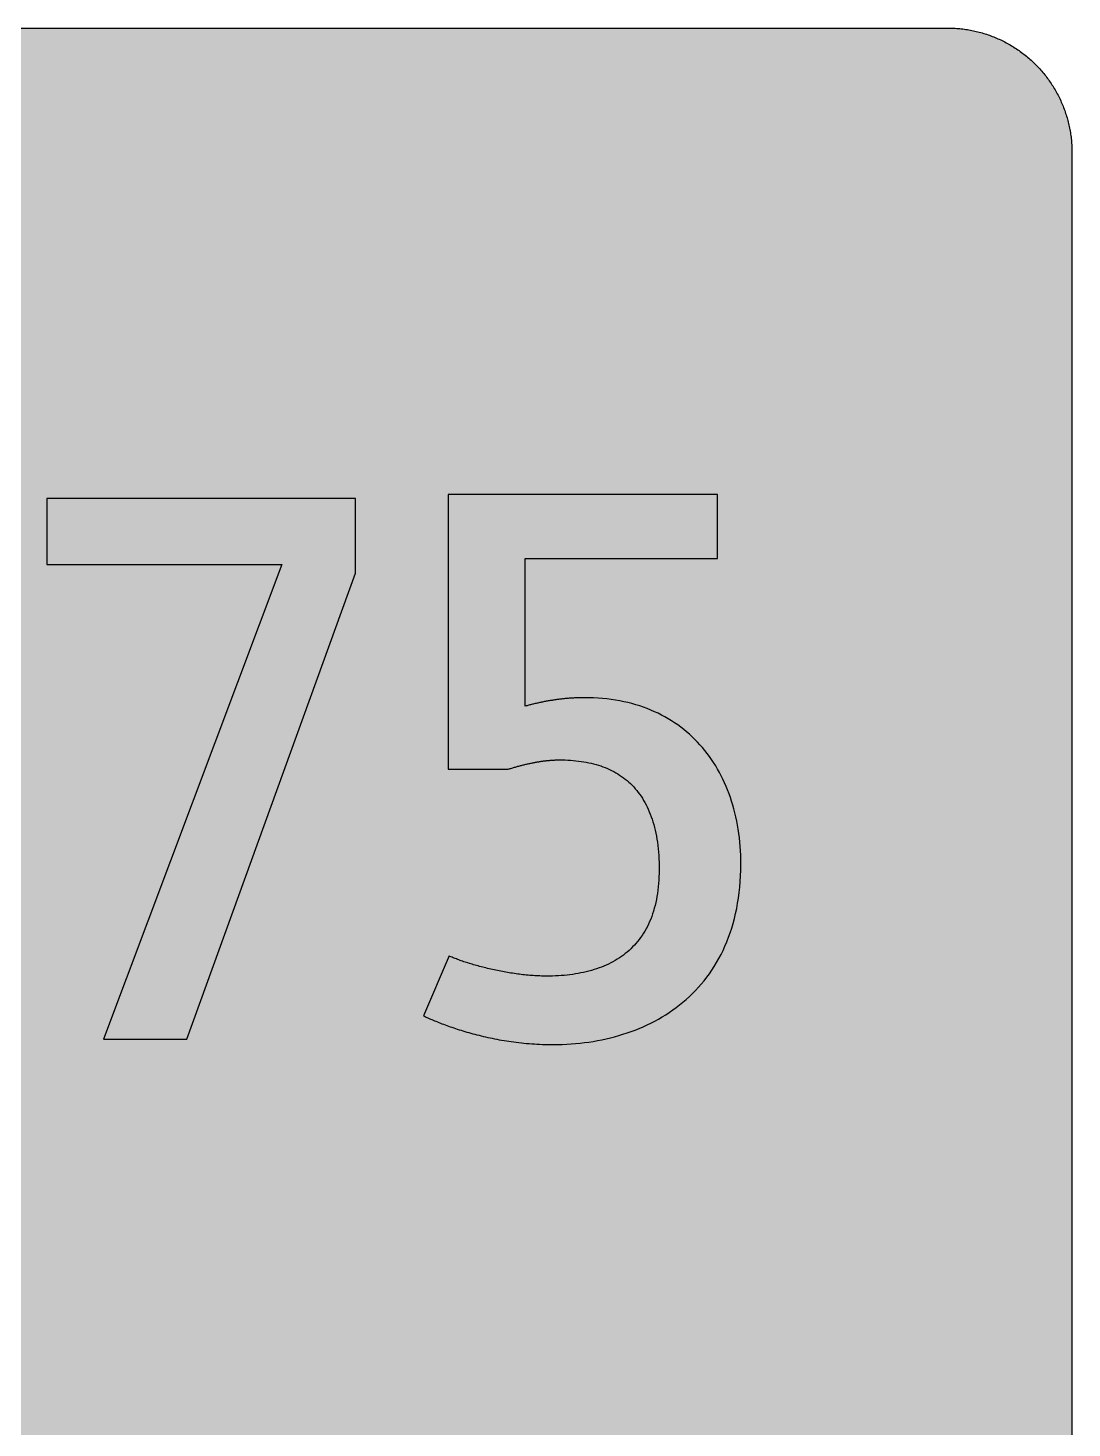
# Model space of a CAD drawing. Header units: millimetres. Extents: x 0 to 212, y 0 to 318.
# Drawn here: x 93.4 to 211.7, y 158.8 to 317.6 of the extents above; entities that cross this region are included whole.
import ezdxf

# ---------------------------------------------------------------- set-up
doc = ezdxf.new("R2010")
doc.units = ezdxf.units.MM

msp = doc.modelspace()

# ---------------------------------------------------------------- hatches: boundary and pattern name
for color, points in [(40, [(14.1633, 0.0536), (13.9878, 0.0533), (13.8125, 0.0559), (13.6373, 0.061), (13.462, 0.0686), (13.2893, 0.0787), (13.114, 0.0914), (12.9413, 0.1041), (12.7686, 0.1219), (12.5959, 0.1397), (12.4231, 0.16), (12.2504, 0.1829), (12.0777, 0.2057), (11.9075, 0.2337), (11.7373, 0.2616), (11.5672, 0.2921), (11.397, 0.3251), (11.2268, 0.3607), (11.0592, 0.3988), (10.8915, 0.4369), (10.7239, 0.4775), (10.5562, 0.5207), (10.3886, 0.5664), (10.2235, 0.6121), (10.0584, 0.6629), (9.8933, 0.7137), (9.7307, 0.7671), (9.5682, 0.8204), (9.4056, 0.8788), (9.2431, 0.9373), (9.083, 0.9982), (8.923, 1.0617), (8.763, 1.1252), (8.6055, 1.1938), (8.4455, 1.2624), (8.2906, 1.331), (8.1331, 1.4046), (7.9781, 1.4783), (7.8232, 1.5545), (7.6708, 1.6332), (7.5184, 1.7145), (7.366, 1.7958), (7.2161, 1.8796), (7.0663, 1.966), (6.919, 2.0523), (6.7716, 2.1438), (6.6243, 2.2352), (6.4795, 2.3266), (6.3348, 2.4232), (6.19, 2.5197), (6.0477, 2.6187), (5.908, 2.7178), (5.7683, 2.8194), (5.6286, 2.9235), (5.4915, 3.0302), (5.3543, 3.1369), (5.2197, 3.2461), (5.0851, 3.3579), (4.953, 3.4722), (4.8209, 3.5865), (4.6914, 3.7033), (4.5644, 3.8202), (4.4348, 3.9395), (4.3104, 4.0615), (4.1859, 4.1859), (4.0615, 4.3104), (3.9395, 4.4348), (3.8202, 4.5618), (3.7033, 4.6914), (3.5865, 4.8209), (3.4722, 4.953), (3.3579, 5.0851), (3.2487, 5.2197), (3.1369, 5.3543), (3.0302, 5.4915), (2.9235, 5.6286), (2.8194, 5.7683), (2.7178, 5.908), (2.6187, 6.0477), (2.5197, 6.19), (2.4232, 6.3348), (2.3266, 6.477), (2.2352, 6.6243), (2.1438, 6.7691), (2.0523, 6.9164), (1.966, 7.0663), (1.8796, 7.2161), (1.7958, 7.366), (1.7145, 7.5184), (1.6332, 7.6708), (1.5545, 7.8232), (1.4783, 7.9781), (1.4046, 8.1331), (1.331, 8.2906), (1.2598, 8.4455), (1.1913, 8.603), (1.1252, 8.763), (1.0592, 8.923), (0.9982, 9.083), (0.9373, 9.2431), (0.8763, 9.4056), (0.8204, 9.5682), (0.7645, 9.7307), (0.7112, 9.8933), (0.6604, 10.0584), (0.6121, 10.2235), (0.5639, 10.3911), (0.5207, 10.5562), (0.4775, 10.7239), (0.4343, 10.8915), (0.3962, 11.0592), (0.3607, 11.2268), (0.3251, 11.397), (0.2921, 11.5672), (0.2616, 11.7373), (0.2311, 11.9075), (0.2057, 12.0802), (0.1803, 12.2504), (0.1575, 12.4231), (0.1372, 12.5959), (0.1194, 12.7686), (0.1041, 12.9413), (0.0889, 13.1166), (0.0787, 13.2893), (0.0686, 13.4645), (0.061, 13.6373), (0.0559, 13.8125), (0.0508, 13.9878), (0.0508, 14.163), (0.0522, 303.4425), (0.0508, 303.6164), (0.0559, 303.7916), (0.061, 303.9669), (0.0686, 304.1396), (0.0787, 304.3149), (0.0889, 304.4876), (0.1041, 304.6628), (0.1194, 304.8356), (0.1372, 305.0083), (0.1575, 305.181), (0.1803, 305.3537), (0.2057, 305.5239), (0.2311, 305.6966), (0.2616, 305.8668), (0.2921, 306.037), (0.3251, 306.2072), (0.3607, 306.3748), (0.3962, 306.545), (0.4343, 306.7126), (0.4775, 306.8803), (0.5207, 307.0479), (0.5639, 307.213), (0.6121, 307.3781), (0.6604, 307.5432), (0.7112, 307.7083), (0.7645, 307.8734), (0.8204, 308.036), (0.8763, 308.1985), (0.9373, 308.3611), (0.9982, 308.5211), (1.0592, 308.6811), (1.1252, 308.8411), (1.1913, 308.9986), (1.2598, 309.1561), (1.331, 309.3136), (1.4046, 309.4685), (1.4783, 309.626), (1.5545, 309.7784), (1.6332, 309.9333), (1.7145, 310.0857), (1.7958, 310.2356), (1.8796, 310.388), (1.966, 310.5379), (2.0523, 310.6852), (2.1438, 310.8325), (2.2352, 310.9798), (2.3266, 311.1246), (2.4232, 311.2694), (2.5197, 311.4116), (2.6187, 311.5539), (2.7178, 311.6961), (2.8194, 311.8358), (2.9235, 311.9755), (3.0302, 312.1127), (3.1369, 312.2473), (3.2487, 312.3844), (3.3579, 312.5165), (3.4722, 312.6486), (3.5865, 312.7807), (3.7033, 312.9102), (3.8202, 313.0398), (3.9395, 313.1668), (4.0615, 313.2938), (4.1859, 313.4182), (4.3104, 313.5401), (4.4348, 313.6621), (4.5644, 313.784), (4.6914, 313.9008), (4.8209, 314.0177), (4.953, 314.132), (5.0851, 314.2437), (5.2197, 314.3555), (5.3543, 314.4647), (5.4915, 314.5739), (5.6286, 314.6781), (5.7683, 314.7822), (5.908, 314.8838), (6.0477, 314.9854), (6.19, 315.0845), (6.3348, 315.181), (6.4795, 315.275), (6.6243, 315.3689), (6.7716, 315.4604), (6.919, 315.5493), (7.0663, 315.6382), (7.2161, 315.7245), (7.366, 315.8084), (7.5184, 315.8896), (7.6708, 315.9709), (7.8232, 316.0471), (7.9781, 316.1233), (8.1331, 316.1995), (8.2906, 316.2706), (8.4455, 316.3418), (8.6055, 316.4103), (8.763, 316.4789), (8.923, 316.5424), (9.083, 316.6059), (9.2431, 316.6669), (9.4056, 316.7253), (9.5682, 316.7837), (9.7307, 316.8371), (9.8933, 316.8904), (10.0584, 316.9412), (10.2235, 316.992), (10.3886, 317.0377), (10.5562, 317.0834), (10.7239, 317.1266), (10.8915, 317.1673), (11.0592, 317.2079), (11.2268, 317.2435), (11.397, 317.279), (11.5672, 317.312), (11.7373, 317.3425), (11.9075, 317.3705), (12.0777, 317.3984), (12.2504, 317.4213), (12.4231, 317.4441), (12.5959, 317.4644), (12.7686, 317.4822), (12.9413, 317.5), (13.114, 317.5127), (13.2893, 317.5254), (13.462, 317.5356), (13.6373, 317.5432), (13.8125, 317.5483), (13.9878, 317.5508), (14.163, 317.5533), (197.6078, 317.5536), (197.7822, 317.5508), (197.9574, 317.5483), (198.1327, 317.5432), (198.3054, 317.5356), (198.4807, 317.5254), (198.6534, 317.5127), (198.8287, 317.5), (199.0014, 317.4822), (199.1741, 317.4644), (199.3468, 317.4441), (199.5195, 317.4213), (199.6897, 317.3984), (199.8624, 317.3705), (200.0326, 317.3425), (200.2028, 317.312), (200.373, 317.279), (200.5432, 317.2435), (200.7108, 317.2079), (200.8784, 317.1673), (201.0461, 317.1266), (201.2137, 317.0834), (201.3788, 317.0377), (201.5465, 316.992), (201.7116, 316.9412), (201.8767, 316.8904), (202.0392, 316.8371), (202.2018, 316.7837), (202.3643, 316.7253), (202.5269, 316.6669), (202.6869, 316.6059), (202.8469, 316.5424), (203.007, 316.4789), (203.167, 316.4103), (203.3245, 316.3418), (203.4794, 316.2706), (203.6369, 316.1995), (203.7918, 316.1233), (203.9468, 316.0471), (204.0992, 315.9709), (204.2516, 315.8896), (204.404, 315.8084), (204.5538, 315.7245), (204.7037, 315.6382), (204.8535, 315.5493), (205.0009, 315.4604), (205.1456, 315.3689), (205.293, 315.275), (205.4352, 315.181), (205.58, 315.0845), (205.7222, 314.9854), (205.8619, 314.8838), (206.0016, 314.7822), (206.1413, 314.6781), (206.2785, 314.5739), (206.4156, 314.4647), (206.5503, 314.3555), (206.6849, 314.2437), (206.817, 314.132), (206.949, 314.0177), (207.0786, 313.9008), (207.2081, 313.784), (207.3351, 313.6621), (207.4596, 313.5401), (207.584, 313.4182), (207.7085, 313.2938), (207.8304, 313.1668), (207.9498, 313.0398), (208.0666, 312.9102), (208.1835, 312.7807), (208.2978, 312.6486), (208.4121, 312.5165), (208.5238, 312.3844), (208.6331, 312.2473), (208.7397, 312.1127), (208.8464, 311.9755), (208.9506, 311.8358), (209.0522, 311.6961), (209.1512, 311.5539), (209.2503, 311.4116), (209.3468, 311.2694), (209.4433, 311.1246), (209.5348, 310.9798), (209.6262, 310.8325), (209.7176, 310.6852), (209.804, 310.5379), (209.8904, 310.388), (209.9742, 310.2356), (210.0555, 310.0857), (210.1367, 309.9333), (210.2155, 309.7784), (210.2917, 309.626), (210.3653, 309.4685), (210.439, 309.3136), (210.5076, 309.1561), (210.5762, 308.9986), (210.6447, 308.8411), (210.7082, 308.6811), (210.7717, 308.5211), (210.8327, 308.3611), (210.8911, 308.1985), (210.9495, 308.036), (211.0029, 307.8734), (211.0562, 307.7083), (211.107, 307.5432), (211.1578, 307.3781), (211.2035, 307.213), (211.2493, 307.0479), (211.2924, 306.8803), (211.3331, 306.7126), (211.3712, 306.545), (211.4093, 306.3748), (211.4448, 306.2072), (211.4779, 306.037), (211.5083, 305.8668), (211.5363, 305.6966), (211.5642, 305.5239), (211.5871, 305.3537), (211.6099, 305.181), (211.6303, 305.0083), (211.648, 304.8356), (211.6658, 304.6628), (211.6785, 304.4876), (211.6912, 304.3149), (211.7014, 304.1396), (211.709, 303.9669), (211.7141, 303.7916), (211.7166, 303.6164), (211.7166, 303.4411), (211.7189, 14.1647), (211.7166, 13.9878), (211.7141, 13.8125), (211.709, 13.6373), (211.7014, 13.4645), (211.6912, 13.2893), (211.6785, 13.1166), (211.6658, 12.9413), (211.648, 12.7686), (211.6303, 12.5959), (211.6099, 12.4231), (211.5871, 12.2504), (211.5642, 12.0802), (211.5363, 11.9075), (211.5083, 11.7373), (211.4779, 11.5672), (211.4448, 11.397), (211.4093, 11.2268), (211.3712, 11.0592), (211.3331, 10.8915), (211.2924, 10.7239), (211.2493, 10.5562), (211.2035, 10.3911), (211.1578, 10.2235), (211.107, 10.0584), (211.0562, 9.8933), (211.0029, 9.7307), (210.9495, 9.5682), (210.8911, 9.4056), (210.8327, 9.2431), (210.7717, 9.083), (210.7082, 8.923), (210.6447, 8.763), (210.5762, 8.603), (210.5076, 8.4455), (210.439, 8.2906), (210.3653, 8.1331), (210.2917, 7.9781), (210.2155, 7.8232), (210.1367, 7.6708), (210.0555, 7.5184), (209.9742, 7.366), (209.8904, 7.2161), (209.804, 7.0663), (209.7176, 6.9164), (209.6262, 6.7691), (209.5348, 6.6243), (209.4433, 6.477), (209.3468, 6.3348), (209.2503, 6.19), (209.1512, 6.0477), (209.0522, 5.908), (208.9506, 5.7683), (208.8464, 5.6286), (208.7397, 5.4915), (208.6331, 5.3543), (208.5238, 5.2197), (208.4121, 5.0851), (208.2978, 4.953), (208.1835, 4.8209), (208.0666, 4.6914), (207.9498, 4.5618), (207.8304, 4.4348), (207.7085, 4.3104), (207.584, 4.1859), (207.4596, 4.0615), (207.3351, 3.9395), (207.2081, 3.8202), (207.0786, 3.7033), (206.949, 3.5865), (206.817, 3.4722), (206.6849, 3.3579), (206.5503, 3.2461), (206.4156, 3.1369), (206.2785, 3.0302), (206.1413, 2.9235), (206.0016, 2.8194), (205.8619, 2.7178), (205.7222, 2.6187), (205.58, 2.5197), (205.4352, 2.4232), (205.293, 2.3266), (205.1456, 2.2352), (205.0009, 2.1438), (204.8535, 2.0523), (204.7037, 1.966), (204.5538, 1.8796), (204.404, 1.7958), (204.2516, 1.7145), (204.0992, 1.6332), (203.9468, 1.5545), (203.7918, 1.4783), (203.6369, 1.4046), (203.4794, 1.331), (203.3245, 1.2624), (203.167, 1.1938), (203.007, 1.1252), (202.8469, 1.0617), (202.6869, 0.9982), (202.5269, 0.9373), (202.3643, 0.8788), (202.2018, 0.8204), (202.0392, 0.7671), (201.8767, 0.7137), (201.7116, 0.6629), (201.5465, 0.6121), (201.3788, 0.5664), (201.2137, 0.5207), (201.0461, 0.4775), (200.8784, 0.4369), (200.7108, 0.3988), (200.5432, 0.3607), (200.373, 0.3251), (200.2028, 0.2921), (200.0326, 0.2616), (199.8624, 0.2337), (199.6897, 0.2057), (199.5195, 0.1829), (199.3468, 0.16), (199.1741, 0.1397), (199.0014, 0.1219), (198.8287, 0.1041), (198.6534, 0.0914), (198.4807, 0.0787), (198.3054, 0.0686), (198.1327, 0.061), (197.9574, 0.0559), (197.7822, 0.0533), (197.6069, 0.0533)]), (59, [(130.5359, 255.7293), (130.5359, 264.196), (95.5227, 264.196), (95.5227, 256.6995), (122.1574, 256.6995), (101.9609, 202.9008), (111.3977, 202.9008)]), (59, [(171.5463, 257.405), (171.5463, 264.637), (141.031, 264.637), (141.031, 233.5043), (147.822, 233.5043), (147.9245, 233.5352), (148.0261, 233.5682), (148.1303, 233.5987), (148.2319, 233.6317), (148.3335, 233.6622), (148.4351, 233.6927), (148.5341, 233.7206), (148.6357, 233.7511), (148.7348, 233.7791), (148.8338, 233.807), (148.9329, 233.8349), (149.032, 233.8629), (149.131, 233.8883), (149.2301, 233.9162), (149.3266, 233.9416), (149.4257, 233.967), (149.5222, 233.9899), (149.6187, 234.0153), (149.7152, 234.0381), (149.8092, 234.061), (149.9057, 234.0839), (149.9997, 234.1067), (150.0962, 234.127), (150.1902, 234.1474), (150.2842, 234.1677), (150.3782, 234.188), (150.4696, 234.2083), (150.5636, 234.2261), (150.655, 234.2439), (150.7465, 234.2617), (150.8379, 234.2794), (150.9293, 234.2972), (151.0208, 234.3125), (151.1097, 234.3277), (151.2011, 234.3429), (151.29, 234.3582), (151.3789, 234.3734), (151.4678, 234.3861), (151.5567, 234.3988), (151.6456, 234.4115), (151.732, 234.4242), (151.8209, 234.4369), (151.9072, 234.4471), (151.9936, 234.4572), (152.08, 234.4674), (152.1638, 234.4776), (152.2501, 234.4877), (152.334, 234.4953), (152.4203, 234.503), (152.5041, 234.5106), (152.588, 234.5182), (152.6718, 234.5233), (152.7531, 234.5309), (152.8369, 234.536), (152.9182, 234.5411), (153.002, 234.5436), (153.0833, 234.5487), (153.1645, 234.5512), (153.2433, 234.5538), (153.3246, 234.5563), (153.4033, 234.5588), (153.4846, 234.5614), (153.5633, 234.5614), (153.6421, 234.5614), (153.9621, 234.5588), (154.2796, 234.5512), (154.592, 234.5385), (154.9019, 234.5207), (155.2067, 234.4953), (155.509, 234.4674), (155.8087, 234.4318), (156.1008, 234.3912), (156.3929, 234.348), (156.6774, 234.2947), (156.9593, 234.2388), (157.2387, 234.1778), (157.5105, 234.1093), (157.7823, 234.0356), (158.0464, 233.9569), (158.308, 233.8705), (158.5646, 233.7791), (158.816, 233.6825), (159.065, 233.5809), (159.3088, 233.4717), (159.5476, 233.3574), (159.7812, 233.2355), (160.0124, 233.1085), (160.2359, 232.9764), (160.4569, 232.8367), (160.6728, 232.6894), (160.8836, 232.5395), (161.0893, 232.3795), (161.2925, 232.217), (161.4881, 232.0442), (161.6786, 231.869), (161.8666, 231.6836), (162.0469, 231.4931), (162.2247, 231.2975), (162.3949, 231.0943), (162.56, 230.8835), (162.7226, 230.665), (162.8775, 230.4415), (163.0274, 230.2129), (163.1721, 229.9741), (163.3118, 229.7303), (163.4465, 229.4788), (163.5735, 229.2223), (163.6979, 228.9581), (163.8148, 228.6864), (163.9265, 228.407), (164.0332, 228.1199), (164.1348, 227.8278), (164.2288, 227.5256), (164.3177, 227.2182), (164.4015, 226.9033), (164.4777, 226.5807), (164.5488, 226.2505), (164.6149, 225.9152), (164.6733, 225.5698), (164.7266, 225.2167), (164.7749, 224.8586), (164.8155, 224.4903), (164.8511, 224.1169), (164.879, 223.7334), (164.9019, 223.3422), (164.9171, 222.946), (164.9273, 222.5396), (164.9298, 222.1255), (164.9273, 221.7166), (164.9146, 221.3153), (164.8943, 220.9216), (164.8689, 220.538), (164.8333, 220.1596), (164.7901, 219.7913), (164.7419, 219.4281), (164.686, 219.075), (164.6199, 218.7296), (164.5488, 218.3892), (164.4701, 218.059), (164.3863, 217.7364), (164.2923, 217.4189), (164.1932, 217.1116), (164.0865, 216.8119), (163.9748, 216.5172), (163.8554, 216.2302), (163.7284, 215.9508), (163.5963, 215.679), (163.4566, 215.4149), (163.3118, 215.1583), (163.1594, 214.9069), (163.002, 214.663), (162.8369, 214.4268), (162.6667, 214.1982), (162.4914, 213.9747), (162.3085, 213.7588), (162.1231, 213.548), (161.9275, 213.3473), (161.7294, 213.1492), (161.5237, 212.9612), (161.3154, 212.7783), (161.0995, 212.6005), (160.8785, 212.4304), (160.6525, 212.2678), (160.4213, 212.1103), (160.1826, 211.9579), (159.9413, 211.8131), (159.6949, 211.6734), (159.4434, 211.5414), (159.1869, 211.4144), (158.9278, 211.2924), (158.6611, 211.1781), (158.3919, 211.0689), (158.1175, 210.9673), (157.8381, 210.8683), (157.5537, 210.7768), (157.2666, 210.6905), (156.9745, 210.6117), (156.6774, 210.5355), (156.3776, 210.4669), (156.0728, 210.4034), (155.7655, 210.345), (155.4531, 210.2917), (155.1381, 210.2434), (154.8181, 210.2002), (154.4955, 210.1647), (154.1704, 210.1317), (153.8402, 210.1037), (153.5074, 210.0809), (153.1696, 210.0656), (152.8318, 210.0529), (152.4889, 210.0453), (152.1435, 210.0428), (151.9606, 210.0453), (151.7752, 210.0478), (151.5897, 210.0504), (151.4043, 210.058), (151.2164, 210.0656), (151.0284, 210.0758), (150.8379, 210.0859), (150.6474, 210.0986), (150.4569, 210.1139), (150.2664, 210.1291), (150.0734, 210.1444), (149.8803, 210.1647), (149.6873, 210.185), (149.4942, 210.2053), (149.2987, 210.2282), (149.1056, 210.2536), (148.91, 210.279), (148.717, 210.3044), (148.5214, 210.3323), (148.3284, 210.3628), (148.1328, 210.3933), (147.9398, 210.4238), (147.7467, 210.4568), (147.5537, 210.4898), (147.3606, 210.5254), (147.1701, 210.5609), (146.9771, 210.5965), (146.7866, 210.6346), (146.5986, 210.6727), (146.4081, 210.7108), (146.2202, 210.7514), (146.0348, 210.7921), (145.8493, 210.8352), (145.6639, 210.8784), (145.481, 210.9216), (145.3007, 210.9648), (145.1204, 211.008), (144.9426, 211.0537), (144.7648, 211.0994), (144.5895, 211.1451), (144.4168, 211.1934), (144.2466, 211.2391), (144.0764, 211.2874), (143.9088, 211.3356), (143.7437, 211.3839), (143.5811, 211.4321), (143.4211, 211.4829), (143.2611, 211.5312), (143.1061, 211.582), (142.9537, 211.6303), (142.8013, 211.6811), (142.654, 211.7319), (142.5092, 211.7827), (142.367, 211.8335), (142.2273, 211.8843), (142.0901, 211.9351), (141.9581, 211.9859), (141.8285, 212.0341), (141.7015, 212.0849), (141.5771, 212.1357), (141.4577, 212.1865), (141.3408, 212.2373), (141.2265, 212.2856), (141.1173, 212.3364), (138.2088, 205.5467), (138.3335, 205.486), (138.463, 205.4276), (138.5976, 205.3666), (138.7348, 205.3057), (138.877, 205.2422), (139.0218, 205.1787), (139.1717, 205.1152), (139.3241, 205.0517), (139.4816, 204.9856), (139.6416, 204.9196), (139.8067, 204.8535), (139.9743, 204.785), (140.147, 204.7189), (140.3223, 204.6503), (140.5001, 204.5818), (140.683, 204.5157), (140.8684, 204.4471), (141.0564, 204.3786), (141.2494, 204.31), (141.445, 204.2414), (141.6456, 204.1728), (141.8488, 204.1042), (142.0546, 204.0382), (142.2629, 203.9696), (142.4762, 203.9036), (142.6921, 203.8375), (142.9106, 203.7715), (143.1315, 203.7055), (143.3576, 203.6394), (143.5862, 203.5759), (143.8173, 203.5124), (144.051, 203.4515), (144.2872, 203.3905), (144.5285, 203.3295), (144.7698, 203.2686), (145.0162, 203.2102), (145.2651, 203.1543), (145.5166, 203.0984), (145.7706, 203.0425), (146.0271, 202.9892), (146.2888, 202.9384), (146.5504, 202.8876), (146.8145, 202.8368), (147.0838, 202.7911), (147.353, 202.7453), (147.6248, 202.6996), (147.9017, 202.659), (148.1785, 202.6183), (148.4605, 202.5802), (148.7424, 202.5447), (149.0269, 202.5091), (149.3139, 202.4786), (149.6035, 202.4482), (149.8956, 202.4202), (150.1902, 202.3948), (150.4874, 202.372), (150.7871, 202.3516), (151.0868, 202.3339), (151.3891, 202.3186), (151.6939, 202.3059), (152.0012, 202.2958), (152.3111, 202.2881), (152.6235, 202.2831), (152.9359, 202.2831), (153.4439, 202.2856), (153.9519, 202.3008), (154.4574, 202.3212), (154.9629, 202.3542), (155.4658, 202.3923), (155.9662, 202.4431), (156.4665, 202.5015), (156.9644, 202.5675), (157.4597, 202.6437), (157.9499, 202.7301), (158.4401, 202.8266), (158.9253, 202.9308), (159.4079, 203.0451), (159.8879, 203.1695), (160.3629, 203.3016), (160.8328, 203.4464), (161.3002, 203.5988), (161.7624, 203.7613), (162.2196, 203.9315), (162.6718, 204.1144), (163.1188, 204.3074), (163.5608, 204.5081), (163.9976, 204.7215), (164.4294, 204.9424), (164.8536, 205.1736), (165.2702, 205.4174), (165.6817, 205.6689), (166.0855, 205.933), (166.4843, 206.2048), (166.8729, 206.4893), (167.2565, 206.7839), (167.6324, 207.0887), (167.9981, 207.4037), (168.3563, 207.7314), (168.7068, 208.0666), (169.0497, 208.4146), (169.3824, 208.7728), (169.7076, 209.1411), (170.02, 209.5221), (170.3248, 209.9132), (170.622, 210.3145), (170.9064, 210.7286), (171.1808, 211.1527), (171.4449, 211.5896), (171.6989, 212.0367), (171.9428, 212.4939), (172.1739, 212.9638), (172.3949, 213.4438), (172.6032, 213.9366), (172.8013, 214.442), (172.9867, 214.9577), (173.1594, 215.4834), (173.3194, 216.0219), (173.4668, 216.5731), (173.6014, 217.137), (173.7233, 217.711), (173.83, 218.2978), (173.924, 218.8972), (174.0052, 219.5068), (174.0713, 220.1291), (174.1221, 220.7641), (174.1602, 221.4118), (174.183, 222.0722), (174.1907, 222.7428), (174.1856, 223.2533), (174.1729, 223.7588), (174.1475, 224.2617), (174.117, 224.757), (174.0738, 225.2497), (174.023, 225.7349), (173.9621, 226.2175), (173.8909, 226.695), (173.8122, 227.1649), (173.7258, 227.6323), (173.6293, 228.092), (173.5226, 228.5467), (173.4083, 228.9937), (173.2839, 229.4382), (173.1493, 229.8751), (173.0096, 230.3069), (172.8572, 230.7311), (172.6971, 231.1502), (172.5295, 231.5616), (172.3542, 231.9655), (172.1663, 232.3643), (171.9732, 232.758), (171.77, 233.1415), (171.5592, 233.52), (171.3382, 233.8908), (171.1096, 234.2566), (170.8734, 234.6122), (170.627, 234.9627), (170.373, 235.3031), (170.1114, 235.6358), (169.8396, 235.9635), (169.5602, 236.281), (169.2732, 236.5908), (168.9786, 236.8931), (168.6738, 237.1877), (168.3614, 237.4722), (168.0413, 237.7491), (167.7137, 238.0183), (167.3784, 238.2774), (167.0329, 238.5289), (166.6824, 238.7702), (166.3217, 239.0038), (165.9534, 239.2274), (165.5775, 239.4433), (165.194, 239.6465), (164.8028, 239.842), (164.404, 240.03), (163.9951, 240.2053), (163.5811, 240.3729), (163.1594, 240.5304), (162.7302, 240.6752), (162.2908, 240.8123), (161.8463, 240.9393), (161.3941, 241.0536), (160.9344, 241.1603), (160.467, 241.2543), (159.9921, 241.3381), (159.5095, 241.4118), (159.0192, 241.4727), (158.5239, 241.5261), (158.0185, 241.5642), (157.5079, 241.5946), (156.9898, 241.6099), (156.464, 241.6175), (156.3649, 241.6175), (156.2633, 241.615), (156.1643, 241.615), (156.0627, 241.6124), (155.9611, 241.6099), (155.8595, 241.6073), (155.7579, 241.6048), (155.6537, 241.5997), (155.5521, 241.5972), (155.448, 241.5921), (155.3439, 241.587), (155.2397, 241.5794), (155.1356, 241.5743), (155.0314, 241.5667), (154.9273, 241.5591), (154.8206, 241.5515), (154.7165, 241.5438), (154.6098, 241.5362), (154.5031, 241.5261), (154.3964, 241.5159), (154.2923, 241.5057), (154.1856, 241.4956), (154.0789, 241.4854), (153.9697, 241.4727), (153.863, 241.46), (153.7564, 241.4473), (153.6497, 241.4346), (153.543, 241.4219), (153.4338, 241.4067), (153.3271, 241.394), (153.2204, 241.3787), (153.1112, 241.3635), (153.0045, 241.3483), (152.8978, 241.3305), (152.7912, 241.3152), (152.6819, 241.2975), (152.5753, 241.2797), (152.4686, 241.2619), (152.3619, 241.2441), (152.2527, 241.2238), (152.146, 241.206), (152.0393, 241.1857), (151.9326, 241.1654), (151.826, 241.1451), (151.7218, 241.1247), (151.6151, 241.1019), (151.5085, 241.0816), (151.4043, 241.0587), (151.2976, 241.0358), (151.1935, 241.013), (151.0894, 240.9901), (150.9852, 240.9647), (150.8811, 240.9419), (150.7769, 240.9165), (150.6728, 240.8911), (150.5687, 240.8657), (150.4671, 240.8403), (150.3655, 240.8123), (150.2639, 240.7869), (150.1623, 240.759), (150.0607, 240.731), (149.9616, 240.7031), (149.86, 240.6752), (149.7609, 240.6472), (149.7623, 257.405)])]:
    msp.add_hatch(color=color).paths.add_polyline_path(points)
h = msp.add_hatch(color=59)
h.paths.add_polyline_path([(14.1633, 3.5814), (13.8887, 3.5839), (13.6169, 3.5941), (13.3477, 3.6119), (13.081, 3.6347), (12.8143, 3.6652), (12.5501, 3.7008), (12.2885, 3.7465), (12.0294, 3.7948), (11.7729, 3.8506), (11.5164, 3.9141), (11.2649, 3.9827), (11.016, 4.0564), (10.7671, 4.1351), (10.5232, 4.2215), (10.2819, 4.3129), (10.0432, 4.412), (9.8069, 4.5161), (9.5733, 4.6228), (9.3447, 4.7371), (9.1186, 4.8565), (8.8951, 4.9809), (8.6741, 5.113), (8.4582, 5.2476), (8.2448, 5.3873), (8.0366, 5.5321), (7.8308, 5.682), (7.6276, 5.8369), (7.4295, 5.9969), (7.2365, 6.1595), (7.046, 6.3297), (6.8605, 6.5024), (6.6777, 6.6802), (6.5024, 6.8605), (6.3271, 7.046), (6.1595, 7.2365), (5.9969, 7.432), (5.8369, 7.6302), (5.682, 7.8308), (5.5321, 8.0366), (5.3873, 8.2448), (5.2451, 8.4582), (5.1105, 8.6741), (4.9809, 8.8951), (4.8565, 9.1186), (4.7371, 9.3447), (4.6228, 9.5758), (4.5136, 9.8069), (4.4094, 10.0432), (4.3129, 10.2819), (4.2215, 10.5232), (4.1351, 10.7696), (4.0538, 11.016), (3.9802, 11.2649), (3.9116, 11.5189), (3.8506, 11.7729), (3.7948, 12.0294), (3.744, 12.2911), (3.7008, 12.5527), (3.6627, 12.8143), (3.6322, 13.081), (3.6093, 13.3502), (3.5916, 13.6195), (3.5814, 13.8913), (3.5789, 14.163), (3.58, 303.4425), (3.5814, 303.7154), (3.5916, 303.9847), (3.6093, 304.2564), (3.6322, 304.5231), (3.6627, 304.7898), (3.7008, 305.054), (3.744, 305.3156), (3.7948, 305.5747), (3.8506, 305.8312), (3.9116, 306.0852), (3.9802, 306.3392), (4.0538, 306.5882), (4.1351, 306.8345), (4.2215, 307.0809), (4.3129, 307.3222), (4.4094, 307.561), (4.5136, 307.7972), (4.6228, 308.0283), (4.7371, 308.2595), (4.8565, 308.4855), (4.9809, 308.7091), (5.1105, 308.9275), (5.2451, 309.1459), (5.3873, 309.3593), (5.5321, 309.5676), (5.682, 309.7733), (5.8369, 309.974), (5.9969, 310.1721), (6.1595, 310.3677), (6.3271, 310.5556), (6.5024, 310.7436), (6.6777, 310.9239), (6.8605, 311.1017), (7.046, 311.2745), (7.2365, 311.4446), (7.4295, 311.6072), (7.6276, 311.7672), (7.8308, 311.9222), (8.0366, 312.072), (8.2448, 312.2168), (8.4582, 312.3565), (8.6741, 312.4911), (8.8951, 312.6232), (9.1186, 312.7477), (9.3447, 312.867), (9.5733, 312.9813), (9.8069, 313.0906), (10.0432, 313.1922), (10.2819, 313.2912), (10.5232, 313.3827), (10.7671, 313.469), (11.016, 313.5478), (11.2649, 313.624), (11.5164, 313.6925), (11.7729, 313.7535), (12.0294, 313.8094), (12.2885, 313.8602), (12.5501, 313.9034), (12.8143, 313.9389), (13.081, 313.9694), (13.3477, 313.9948), (13.6169, 314.01), (13.8887, 314.0202), (14.163, 314.0253), (197.6078, 314.0258), (197.8787, 314.0202), (198.1505, 314.01), (198.4197, 313.9948), (198.689, 313.9694), (198.9557, 313.9389), (199.2173, 313.9034), (199.4789, 313.8602), (199.7405, 313.8094), (199.9971, 313.7535), (200.2511, 313.6925), (200.5051, 313.624), (200.754, 313.5478), (201.0004, 313.469), (201.2467, 313.3827), (201.488, 313.2912), (201.7268, 313.1922), (201.963, 313.0906), (202.1942, 312.9813), (202.4253, 312.867), (202.6514, 312.7477), (202.8749, 312.6232), (203.0959, 312.4911), (203.3118, 312.3565), (203.5251, 312.2168), (203.7334, 312.072), (203.9391, 311.9222), (204.1398, 311.7672), (204.3379, 311.6072), (204.5335, 311.4446), (204.724, 311.2745), (204.9094, 311.1017), (205.0898, 310.9239), (205.2676, 310.7436), (205.4403, 310.5556), (205.6105, 310.3677), (205.773, 310.1721), (205.933, 309.974), (206.088, 309.7733), (206.2378, 309.5676), (206.3826, 309.3593), (206.5223, 309.1459), (206.6569, 308.9275), (206.789, 308.7091), (206.9135, 308.4855), (207.0329, 308.2595), (207.1472, 308.0283), (207.2538, 307.7972), (207.358, 307.561), (207.457, 307.3222), (207.5485, 307.0809), (207.6348, 306.8345), (207.7136, 306.5882), (207.7872, 306.3392), (207.8558, 306.0852), (207.9193, 305.8312), (207.9752, 305.5747), (208.0235, 305.3156), (208.0692, 305.054), (208.1047, 304.7898), (208.1352, 304.5231), (208.1581, 304.2564), (208.1759, 303.9847), (208.186, 303.7154), (208.1911, 303.4411), (208.1911, 14.1647), (208.186, 13.8913), (208.1759, 13.6195), (208.1581, 13.3502), (208.1352, 13.081), (208.1047, 12.8143), (208.0692, 12.5527), (208.0235, 12.2911), (207.9752, 12.0294), (207.9193, 11.7729), (207.8558, 11.5189), (207.7872, 11.2649), (207.7136, 11.016), (207.6348, 10.7696), (207.5485, 10.5232), (207.457, 10.2819), (207.358, 10.0432), (207.2538, 9.8069), (207.1472, 9.5758), (207.0329, 9.3447), (206.9135, 9.1186), (206.789, 8.8951), (206.6569, 8.6741), (206.5223, 8.4582), (206.3826, 8.2448), (206.2378, 8.0366), (206.088, 7.8308), (205.933, 7.6302), (205.773, 7.432), (205.6105, 7.2365), (205.4403, 7.046), (205.2676, 6.8605), (205.0898, 6.6802), (204.9094, 6.5024), (204.724, 6.3297), (204.5335, 6.1595), (204.3379, 5.9969), (204.1398, 5.8369), (203.9391, 5.682), (203.7334, 5.5321), (203.5251, 5.3873), (203.3118, 5.2476), (203.0959, 5.113), (202.8749, 4.9809), (202.6514, 4.8565), (202.4253, 4.7371), (202.1942, 4.6228), (201.963, 4.5161), (201.7268, 4.412), (201.488, 4.3129), (201.2467, 4.2215), (201.0004, 4.1351), (200.754, 4.0564), (200.5051, 3.9827), (200.2511, 3.9141), (199.9971, 3.8506), (199.7405, 3.7948), (199.4789, 3.7465), (199.2173, 3.7008), (198.9557, 3.6652), (198.689, 3.6347), (198.4197, 3.6119), (198.1505, 3.5941), (197.8787, 3.5839), (197.6069, 3.5789)])
h.paths.add_polyline_path([(14.1633, 8.8731), (14.0259, 8.8748), (13.8887, 8.8798), (13.7541, 8.8875), (13.622, 8.9002), (13.4874, 8.9154), (13.3553, 8.9332), (13.2258, 8.9535), (13.0962, 8.9789), (12.9667, 9.0068), (12.8397, 9.0373), (12.7127, 9.0729), (12.5882, 9.1084), (12.4663, 9.1491), (12.3419, 9.1923), (12.2225, 9.238), (12.1031, 9.2888), (11.9837, 9.3396), (11.8694, 9.3929), (11.7526, 9.4513), (11.6408, 9.5098), (11.5291, 9.5733), (11.4198, 9.6368), (11.3106, 9.7053), (11.2039, 9.7765), (11.0998, 9.8476), (10.9957, 9.9238), (10.8966, 10), (10.7975, 10.0787), (10.6985, 10.1625), (10.6045, 10.2464), (10.5105, 10.3327), (10.4216, 10.4216), (10.3327, 10.5131), (10.2464, 10.6045), (10.16, 10.701), (10.0787, 10.7975), (10, 10.8966), (9.9212, 10.9982), (9.8476, 11.0998), (9.7739, 11.2039), (9.7053, 11.3106), (9.6368, 11.4198), (9.5707, 11.5291), (9.5098, 11.6408), (9.4488, 11.7551), (9.3929, 11.8694), (9.337, 11.9863), (9.2862, 12.1031), (9.238, 12.2225), (9.1923, 12.3444), (9.1491, 12.4663), (9.1084, 12.5908), (9.0703, 12.7152), (9.0373, 12.8397), (9.0068, 12.9692), (8.9789, 13.0962), (8.9535, 13.2258), (8.9306, 13.3579), (8.9129, 13.4899), (8.8976, 13.622), (8.8849, 13.7566), (8.8773, 13.8913), (8.8722, 14.0259), (8.8697, 14.163), (8.8717, 303.4425), (8.8722, 303.5783), (8.8773, 303.7129), (8.8849, 303.8475), (8.8976, 303.9821), (8.9129, 304.1142), (8.9306, 304.2463), (8.9535, 304.3784), (8.9789, 304.5079), (9.0068, 304.6349), (9.0373, 304.7644), (9.0703, 304.8889), (9.1084, 305.0134), (9.1491, 305.1378), (9.1923, 305.2597), (9.238, 305.3817), (9.2862, 305.501), (9.337, 305.6179), (9.3929, 305.7347), (9.4488, 305.849), (9.5098, 305.9633), (9.5707, 306.0751), (9.6368, 306.1843), (9.7053, 306.2935), (9.7739, 306.4002), (9.8476, 306.5043), (9.9212, 306.6059), (10, 306.7075), (10.0787, 306.8066), (10.16, 306.9031), (10.2464, 306.9996), (10.3327, 307.0911), (10.4216, 307.1825), (10.5105, 307.2714), (10.6045, 307.3578), (10.6985, 307.4416), (10.7975, 307.5254), (10.8966, 307.6042), (10.9957, 307.6804), (11.0998, 307.7566), (11.2039, 307.8277), (11.3106, 307.8988), (11.4198, 307.9674), (11.5291, 308.0309), (11.6408, 308.0944), (11.7526, 308.1528), (11.8694, 308.2112), (11.9837, 308.2646), (12.1031, 308.3179), (12.2225, 308.3662), (12.3419, 308.4119), (12.4663, 308.4551), (12.5882, 308.4957), (12.7127, 308.5313), (12.8397, 308.5668), (12.9667, 308.5973), (13.0962, 308.6252), (13.2258, 308.6506), (13.3553, 308.671), (13.4874, 308.6913), (13.622, 308.7065), (13.7541, 308.7167), (13.8887, 308.7268), (14.0259, 308.7319), (14.163, 308.7319), (197.6078, 308.7342), (197.7441, 308.7319), (197.8787, 308.7268), (198.0133, 308.7167), (198.1479, 308.7065), (198.28, 308.6913), (198.4121, 308.671), (198.5442, 308.6506), (198.6737, 308.6252), (198.8007, 308.5973), (198.9303, 308.5668), (199.0547, 308.5313), (199.1792, 308.4957), (199.3036, 308.4551), (199.4256, 308.4119), (199.5475, 308.3662), (199.6669, 308.3179), (199.7837, 308.2646), (199.9005, 308.2112), (200.0148, 308.1528), (200.1291, 308.0944), (200.2409, 308.0309), (200.3501, 307.9674), (200.4593, 307.8988), (200.566, 307.8277), (200.6702, 307.7566), (200.7718, 307.6804), (200.8734, 307.6042), (200.9724, 307.5254), (201.0689, 307.4416), (201.1655, 307.3578), (201.2569, 307.2714), (201.3483, 307.1825), (201.4372, 307.0911), (201.5236, 306.9996), (201.6074, 306.9031), (201.6912, 306.8066), (201.77, 306.7075), (201.8462, 306.6059), (201.9224, 306.5043), (201.9935, 306.4002), (202.0646, 306.2935), (202.1332, 306.1843), (202.1967, 306.0751), (202.2602, 305.9633), (202.3186, 305.849), (202.377, 305.7347), (202.4304, 305.6179), (202.4812, 305.501), (202.532, 305.3817), (202.5777, 305.2597), (202.6209, 305.1378), (202.6615, 305.0134), (202.6971, 304.8889), (202.7326, 304.7644), (202.7631, 304.6349), (202.7911, 304.5079), (202.8165, 304.3784), (202.8368, 304.2463), (202.8546, 304.1142), (202.8698, 303.9821), (202.8825, 303.8475), (202.8901, 303.7129), (202.8952, 303.5783), (202.8977, 303.4411), (202.8994, 14.1647), (202.8952, 14.0259), (202.8901, 13.8913), (202.8825, 13.7566), (202.8698, 13.622), (202.8546, 13.4899), (202.8368, 13.3579), (202.8165, 13.2258), (202.7911, 13.0962), (202.7631, 12.9692), (202.7326, 12.8397), (202.6971, 12.7152), (202.6615, 12.5908), (202.6209, 12.4663), (202.5777, 12.3444), (202.532, 12.2225), (202.4812, 12.1031), (202.4304, 11.9863), (202.377, 11.8694), (202.3186, 11.7551), (202.2602, 11.6408), (202.1967, 11.5291), (202.1332, 11.4198), (202.0646, 11.3106), (201.9935, 11.2039), (201.9224, 11.0998), (201.8462, 10.9982), (201.77, 10.8966), (201.6912, 10.7975), (201.6074, 10.701), (201.5236, 10.6045), (201.4372, 10.5131), (201.3483, 10.4216), (201.2569, 10.3327), (201.1655, 10.2464), (201.0689, 10.1625), (200.9724, 10.0787), (200.8734, 10), (200.7718, 9.9238), (200.6702, 9.8476), (200.566, 9.7765), (200.4593, 9.7053), (200.3501, 9.6368), (200.2409, 9.5733), (200.1291, 9.5098), (200.0148, 9.4513), (199.9005, 9.3929), (199.7837, 9.3396), (199.6669, 9.2888), (199.5475, 9.238), (199.4256, 9.1923), (199.3036, 9.1491), (199.1792, 9.1084), (199.0547, 9.0729), (198.9303, 9.0373), (198.8007, 9.0068), (198.6737, 8.9789), (198.5442, 8.9535), (198.4121, 8.9332), (198.28, 8.9154), (198.1479, 8.9002), (198.0133, 8.8875), (197.8787, 8.8798), (197.7441, 8.8748), (197.6069, 8.8722)], flags=16)

# ---------------------------------------------------------------- linework, layer by layer
at = {"color": 40}
msp.add_lwpolyline([(14.163, 317.5533), (197.6078, 317.5536), (197.7822, 317.5508), (197.9574, 317.5483), (198.1327, 317.5432), (198.3054, 317.5356), (198.4807, 317.5254), (198.6534, 317.5127), (198.8287, 317.5), (199.0014, 317.4822), (199.1741, 317.4644), (199.3468, 317.4441), (199.5195, 317.4213), (199.6897, 317.3984), (199.8624, 317.3705), (200.0326, 317.3425), (200.2028, 317.312), (200.373, 317.279), (200.5432, 317.2435), (200.7108, 317.2079), (200.8784, 317.1673), (201.0461, 317.1266), (201.2137, 317.0834), (201.3788, 317.0377), (201.5465, 316.992), (201.7116, 316.9412), (201.8767, 316.8904), (202.0392, 316.8371), (202.2018, 316.7837), (202.3643, 316.7253), (202.5269, 316.6669), (202.6869, 316.6059), (202.8469, 316.5424), (203.007, 316.4789), (203.167, 316.4103), (203.3245, 316.3418), (203.4794, 316.2706), (203.6369, 316.1995), (203.7918, 316.1233), (203.9468, 316.0471), (204.0992, 315.9709), (204.2516, 315.8896), (204.404, 315.8084), (204.5538, 315.7245), (204.7037, 315.6382), (204.8535, 315.5493), (205.0009, 315.4604), (205.1456, 315.3689), (205.293, 315.275), (205.4352, 315.181), (205.58, 315.0845), (205.7222, 314.9854), (205.8619, 314.8838), (206.0016, 314.7822), (206.1413, 314.6781), (206.2785, 314.5739), (206.4156, 314.4647), (206.5503, 314.3555), (206.6849, 314.2437), (206.817, 314.132), (206.949, 314.0177), (207.0786, 313.9008), (207.2081, 313.784), (207.3351, 313.6621), (207.4596, 313.5401), (207.584, 313.4182), (207.7085, 313.2938), (207.8304, 313.1668), (207.9498, 313.0398), (208.0666, 312.9102), (208.1835, 312.7807), (208.2978, 312.6486), (208.4121, 312.5165), (208.5238, 312.3844), (208.6331, 312.2473), (208.7397, 312.1127), (208.8464, 311.9755), (208.9506, 311.8358), (209.0522, 311.6961), (209.1512, 311.5539), (209.2503, 311.4116), (209.3468, 311.2694), (209.4433, 311.1246), (209.5348, 310.9798), (209.6262, 310.8325), (209.7176, 310.6852), (209.804, 310.5379), (209.8904, 310.388), (209.9742, 310.2356), (210.0555, 310.0857), (210.1367, 309.9333), (210.2155, 309.7784), (210.2917, 309.626), (210.3653, 309.4685), (210.439, 309.3136), (210.5076, 309.1561), (210.5762, 308.9986), (210.6447, 308.8411), (210.7082, 308.6811), (210.7717, 308.5211), (210.8327, 308.3611), (210.8911, 308.1985), (210.9495, 308.036), (211.0029, 307.8734), (211.0562, 307.7083), (211.107, 307.5432), (211.1578, 307.3781), (211.2035, 307.213), (211.2493, 307.0479), (211.2924, 306.8803), (211.3331, 306.7126), (211.3712, 306.545), (211.4093, 306.3748), (211.4448, 306.2072), (211.4779, 306.037), (211.5083, 305.8668), (211.5363, 305.6966), (211.5642, 305.5239), (211.5871, 305.3537), (211.6099, 305.181), (211.6303, 305.0083), (211.648, 304.8356), (211.6658, 304.6628), (211.6785, 304.4876), (211.6912, 304.3149), (211.7014, 304.1396), (211.709, 303.9669), (211.7141, 303.7916), (211.7166, 303.6164), (211.7166, 303.4411), (211.7189, 14.1647)], dxfattribs=at)
at = {"color": 59}
for points in [[(130.5359, 255.7293), (130.5359, 264.196), (95.5227, 264.196), (95.5227, 256.6995), (122.1574, 256.6995), (101.9609, 202.9008), (111.3977, 202.9008), (130.5359, 255.7293)], [(171.5463, 257.405), (171.5463, 264.637), (141.031, 264.637), (141.031, 233.5043), (147.822, 233.5043), (147.9245, 233.5352), (148.0261, 233.5682), (148.1303, 233.5987), (148.2319, 233.6317), (148.3335, 233.6622), (148.4351, 233.6927), (148.5341, 233.7206), (148.6357, 233.7511), (148.7348, 233.7791), (148.8338, 233.807), (148.9329, 233.8349), (149.032, 233.8629), (149.131, 233.8883), (149.2301, 233.9162), (149.3266, 233.9416), (149.4257, 233.967), (149.5222, 233.9899), (149.6187, 234.0153), (149.7152, 234.0381), (149.8092, 234.061), (149.9057, 234.0839), (149.9997, 234.1067), (150.0962, 234.127), (150.1902, 234.1474), (150.2842, 234.1677), (150.3782, 234.188), (150.4696, 234.2083), (150.5636, 234.2261), (150.655, 234.2439), (150.7465, 234.2617), (150.8379, 234.2794), (150.9293, 234.2972), (151.0208, 234.3125), (151.1097, 234.3277), (151.2011, 234.3429), (151.29, 234.3582), (151.3789, 234.3734), (151.4678, 234.3861), (151.5567, 234.3988), (151.6456, 234.4115), (151.732, 234.4242), (151.8209, 234.4369), (151.9072, 234.4471), (151.9936, 234.4572), (152.08, 234.4674), (152.1638, 234.4776), (152.2501, 234.4877), (152.334, 234.4953), (152.4203, 234.503), (152.5041, 234.5106), (152.588, 234.5182), (152.6718, 234.5233), (152.7531, 234.5309), (152.8369, 234.536), (152.9182, 234.5411), (153.002, 234.5436), (153.0833, 234.5487), (153.1645, 234.5512), (153.2433, 234.5538), (153.3246, 234.5563), (153.4033, 234.5588), (153.4846, 234.5614), (153.5633, 234.5614), (153.6421, 234.5614), (153.9621, 234.5588), (154.2796, 234.5512), (154.592, 234.5385), (154.9019, 234.5207), (155.2067, 234.4953), (155.509, 234.4674), (155.8087, 234.4318), (156.1008, 234.3912), (156.3929, 234.348), (156.6774, 234.2947), (156.9593, 234.2388), (157.2387, 234.1778), (157.5105, 234.1093), (157.7823, 234.0356), (158.0464, 233.9569), (158.308, 233.8705), (158.5646, 233.7791), (158.816, 233.6825), (159.065, 233.5809), (159.3088, 233.4717), (159.5476, 233.3574), (159.7812, 233.2355), (160.0124, 233.1085), (160.2359, 232.9764), (160.4569, 232.8367), (160.6728, 232.6894), (160.8836, 232.5395), (161.0893, 232.3795), (161.2925, 232.217), (161.4881, 232.0442), (161.6786, 231.869), (161.8666, 231.6836), (162.0469, 231.4931), (162.2247, 231.2975), (162.3949, 231.0943), (162.56, 230.8835), (162.7226, 230.665), (162.8775, 230.4415), (163.0274, 230.2129), (163.1721, 229.9741), (163.3118, 229.7303), (163.4465, 229.4788), (163.5735, 229.2223), (163.6979, 228.9581), (163.8148, 228.6864), (163.9265, 228.407), (164.0332, 228.1199), (164.1348, 227.8278), (164.2288, 227.5256), (164.3177, 227.2182), (164.4015, 226.9033), (164.4777, 226.5807), (164.5488, 226.2505), (164.6149, 225.9152), (164.6733, 225.5698), (164.7266, 225.2167), (164.7749, 224.8586), (164.8155, 224.4903), (164.8511, 224.1169), (164.879, 223.7334), (164.9019, 223.3422), (164.9171, 222.946), (164.9273, 222.5396), (164.9298, 222.1255), (164.9273, 221.7166), (164.9146, 221.3153), (164.8943, 220.9216), (164.8689, 220.538), (164.8333, 220.1596), (164.7901, 219.7913), (164.7419, 219.4281), (164.686, 219.075), (164.6199, 218.7296), (164.5488, 218.3892), (164.4701, 218.059), (164.3863, 217.7364), (164.2923, 217.4189), (164.1932, 217.1116), (164.0865, 216.8119), (163.9748, 216.5172), (163.8554, 216.2302), (163.7284, 215.9508), (163.5963, 215.679), (163.4566, 215.4149), (163.3118, 215.1583), (163.1594, 214.9069), (163.002, 214.663), (162.8369, 214.4268), (162.6667, 214.1982), (162.4914, 213.9747), (162.3085, 213.7588), (162.1231, 213.548), (161.9275, 213.3473), (161.7294, 213.1492), (161.5237, 212.9612), (161.3154, 212.7783), (161.0995, 212.6005), (160.8785, 212.4304), (160.6525, 212.2678), (160.4213, 212.1103), (160.1826, 211.9579), (159.9413, 211.8131), (159.6949, 211.6734), (159.4434, 211.5414), (159.1869, 211.4144), (158.9278, 211.2924), (158.6611, 211.1781), (158.3919, 211.0689), (158.1175, 210.9673), (157.8381, 210.8683), (157.5537, 210.7768), (157.2666, 210.6905), (156.9745, 210.6117), (156.6774, 210.5355), (156.3776, 210.4669), (156.0728, 210.4034), (155.7655, 210.345), (155.4531, 210.2917), (155.1381, 210.2434), (154.8181, 210.2002), (154.4955, 210.1647), (154.1704, 210.1317), (153.8402, 210.1037), (153.5074, 210.0809), (153.1696, 210.0656), (152.8318, 210.0529), (152.4889, 210.0453), (152.1435, 210.0428), (151.9606, 210.0453), (151.7752, 210.0478), (151.5897, 210.0504), (151.4043, 210.058), (151.2164, 210.0656), (151.0284, 210.0758), (150.8379, 210.0859), (150.6474, 210.0986), (150.4569, 210.1139), (150.2664, 210.1291), (150.0734, 210.1444), (149.8803, 210.1647), (149.6873, 210.185), (149.4942, 210.2053), (149.2987, 210.2282), (149.1056, 210.2536), (148.91, 210.279), (148.717, 210.3044), (148.5214, 210.3323), (148.3284, 210.3628), (148.1328, 210.3933), (147.9398, 210.4238), (147.7467, 210.4568), (147.5537, 210.4898), (147.3606, 210.5254), (147.1701, 210.5609), (146.9771, 210.5965), (146.7866, 210.6346), (146.5986, 210.6727), (146.4081, 210.7108), (146.2202, 210.7514), (146.0348, 210.7921), (145.8493, 210.8352), (145.6639, 210.8784), (145.481, 210.9216), (145.3007, 210.9648), (145.1204, 211.008), (144.9426, 211.0537), (144.7648, 211.0994), (144.5895, 211.1451), (144.4168, 211.1934), (144.2466, 211.2391), (144.0764, 211.2874), (143.9088, 211.3356), (143.7437, 211.3839), (143.5811, 211.4321), (143.4211, 211.4829), (143.2611, 211.5312), (143.1061, 211.582), (142.9537, 211.6303), (142.8013, 211.6811), (142.654, 211.7319), (142.5092, 211.7827), (142.367, 211.8335), (142.2273, 211.8843), (142.0901, 211.9351), (141.9581, 211.9859), (141.8285, 212.0341), (141.7015, 212.0849), (141.5771, 212.1357), (141.4577, 212.1865), (141.3408, 212.2373), (141.2265, 212.2856), (141.1173, 212.3364), (138.2088, 205.5467), (138.3335, 205.486), (138.463, 205.4276), (138.5976, 205.3666), (138.7348, 205.3057), (138.877, 205.2422), (139.0218, 205.1787), (139.1717, 205.1152), (139.3241, 205.0517), (139.4816, 204.9856), (139.6416, 204.9196), (139.8067, 204.8535), (139.9743, 204.785), (140.147, 204.7189), (140.3223, 204.6503), (140.5001, 204.5818), (140.683, 204.5157), (140.8684, 204.4471), (141.0564, 204.3786), (141.2494, 204.31), (141.445, 204.2414), (141.6456, 204.1728), (141.8488, 204.1042), (142.0546, 204.0382), (142.2629, 203.9696), (142.4762, 203.9036), (142.6921, 203.8375), (142.9106, 203.7715), (143.1315, 203.7055), (143.3576, 203.6394), (143.5862, 203.5759), (143.8173, 203.5124), (144.051, 203.4515), (144.2872, 203.3905), (144.5285, 203.3295), (144.7698, 203.2686), (145.0162, 203.2102), (145.2651, 203.1543), (145.5166, 203.0984), (145.7706, 203.0425), (146.0271, 202.9892), (146.2888, 202.9384), (146.5504, 202.8876), (146.8145, 202.8368), (147.0838, 202.7911), (147.353, 202.7453), (147.6248, 202.6996), (147.9017, 202.659), (148.1785, 202.6183), (148.4605, 202.5802), (148.7424, 202.5447), (149.0269, 202.5091), (149.3139, 202.4786), (149.6035, 202.4482), (149.8956, 202.4202), (150.1902, 202.3948), (150.4874, 202.372), (150.7871, 202.3516), (151.0868, 202.3339), (151.3891, 202.3186), (151.6939, 202.3059), (152.0012, 202.2958), (152.3111, 202.2881), (152.6235, 202.2831), (152.9359, 202.2831), (153.4439, 202.2856), (153.9519, 202.3008), (154.4574, 202.3212), (154.9629, 202.3542), (155.4658, 202.3923), (155.9662, 202.4431), (156.4665, 202.5015), (156.9644, 202.5675), (157.4597, 202.6437), (157.9499, 202.7301), (158.4401, 202.8266), (158.9253, 202.9308), (159.4079, 203.0451), (159.8879, 203.1695), (160.3629, 203.3016), (160.8328, 203.4464), (161.3002, 203.5988), (161.7624, 203.7613), (162.2196, 203.9315), (162.6718, 204.1144), (163.1188, 204.3074), (163.5608, 204.5081), (163.9976, 204.7215), (164.4294, 204.9424), (164.8536, 205.1736), (165.2702, 205.4174), (165.6817, 205.6689), (166.0855, 205.933), (166.4843, 206.2048), (166.8729, 206.4893), (167.2565, 206.7839), (167.6324, 207.0887), (167.9981, 207.4037), (168.3563, 207.7314), (168.7068, 208.0666), (169.0497, 208.4146), (169.3824, 208.7728), (169.7076, 209.1411), (170.02, 209.5221), (170.3248, 209.9132), (170.622, 210.3145), (170.9064, 210.7286), (171.1808, 211.1527), (171.4449, 211.5896), (171.6989, 212.0367), (171.9428, 212.4939), (172.1739, 212.9638), (172.3949, 213.4438), (172.6032, 213.9366), (172.8013, 214.442), (172.9867, 214.9577), (173.1594, 215.4834), (173.3194, 216.0219), (173.4668, 216.5731), (173.6014, 217.137), (173.7233, 217.711), (173.83, 218.2978), (173.924, 218.8972), (174.0052, 219.5068), (174.0713, 220.1291), (174.1221, 220.7641), (174.1602, 221.4118), (174.183, 222.0722), (174.1907, 222.7428), (174.1856, 223.2533), (174.1729, 223.7588), (174.1475, 224.2617), (174.117, 224.757), (174.0738, 225.2497), (174.023, 225.7349), (173.9621, 226.2175), (173.8909, 226.695), (173.8122, 227.1649), (173.7258, 227.6323), (173.6293, 228.092), (173.5226, 228.5467), (173.4083, 228.9937), (173.2839, 229.4382), (173.1493, 229.8751), (173.0096, 230.3069), (172.8572, 230.7311), (172.6971, 231.1502), (172.5295, 231.5616), (172.3542, 231.9655), (172.1663, 232.3643), (171.9732, 232.758), (171.77, 233.1415), (171.5592, 233.52), (171.3382, 233.8908), (171.1096, 234.2566), (170.8734, 234.6122), (170.627, 234.9627), (170.373, 235.3031), (170.1114, 235.6358), (169.8396, 235.9635), (169.5602, 236.281), (169.2732, 236.5908), (168.9786, 236.8931), (168.6738, 237.1877), (168.3614, 237.4722), (168.0413, 237.7491), (167.7137, 238.0183), (167.3784, 238.2774), (167.0329, 238.5289), (166.6824, 238.7702), (166.3217, 239.0038), (165.9534, 239.2274), (165.5775, 239.4433), (165.194, 239.6465), (164.8028, 239.842), (164.404, 240.03), (163.9951, 240.2053), (163.5811, 240.3729), (163.1594, 240.5304), (162.7302, 240.6752), (162.2908, 240.8123), (161.8463, 240.9393), (161.3941, 241.0536), (160.9344, 241.1603), (160.467, 241.2543), (159.9921, 241.3381), (159.5095, 241.4118), (159.0192, 241.4727), (158.5239, 241.5261), (158.0185, 241.5642), (157.5079, 241.5946), (156.9898, 241.6099), (156.464, 241.6175), (156.3649, 241.6175), (156.2633, 241.615), (156.1643, 241.615), (156.0627, 241.6124), (155.9611, 241.6099), (155.8595, 241.6073), (155.7579, 241.6048), (155.6537, 241.5997), (155.5521, 241.5972), (155.448, 241.5921), (155.3439, 241.587), (155.2397, 241.5794), (155.1356, 241.5743), (155.0314, 241.5667), (154.9273, 241.5591), (154.8206, 241.5515), (154.7165, 241.5438), (154.6098, 241.5362), (154.5031, 241.5261), (154.3964, 241.5159), (154.2923, 241.5057), (154.1856, 241.4956), (154.0789, 241.4854), (153.9697, 241.4727), (153.863, 241.46), (153.7564, 241.4473), (153.6497, 241.4346), (153.543, 241.4219), (153.4338, 241.4067), (153.3271, 241.394), (153.2204, 241.3787), (153.1112, 241.3635), (153.0045, 241.3483), (152.8978, 241.3305), (152.7912, 241.3152), (152.6819, 241.2975), (152.5753, 241.2797), (152.4686, 241.2619), (152.3619, 241.2441), (152.2527, 241.2238), (152.146, 241.206), (152.0393, 241.1857), (151.9326, 241.1654), (151.826, 241.1451), (151.7218, 241.1247), (151.6151, 241.1019), (151.5085, 241.0816), (151.4043, 241.0587), (151.2976, 241.0358), (151.1935, 241.013), (151.0894, 240.9901), (150.9852, 240.9647), (150.8811, 240.9419), (150.7769, 240.9165), (150.6728, 240.8911), (150.5687, 240.8657), (150.4671, 240.8403), (150.3655, 240.8123), (150.2639, 240.7869), (150.1623, 240.759), (150.0607, 240.731), (149.9616, 240.7031), (149.86, 240.6752), (149.7609, 240.6472), (149.7623, 257.405), (171.5463, 257.405)]]:
    msp.add_lwpolyline(points, dxfattribs=at)

doc.saveas('drawing.dxf')
